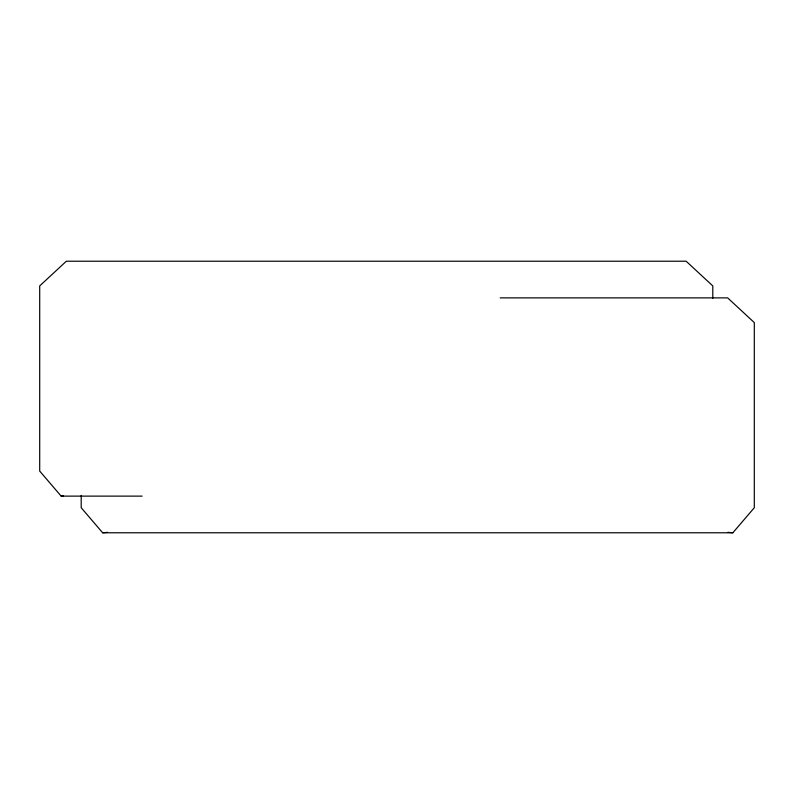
<?xml version="1.0" encoding="UTF-8"?>
<svg xmlns="http://www.w3.org/2000/svg" width="794" height="794" viewBox="0 0 794 794"><rect width="100%" height="100%" fill="white"/><g stroke="black" fill="none" stroke-linecap="round" stroke-linejoin="round"><path stroke-width="1.19" d="M81.206 495.387L81.206 507.733L102.654 532.784L732.852 532.784L754.3 507.733L754.3 322.582L727.651 297.879L500.18 297.879M712.794 298.266L712.794 285.919L686.145 261.216L66.349 261.216L39.7 285.919L39.7 471.07L61.148 496.121L63.589 495.903M102.654 532.784L107.537 532.337M61.148 496.121L142.146 496.121M727.989 532.337L732.852 532.784"/></g></svg>
